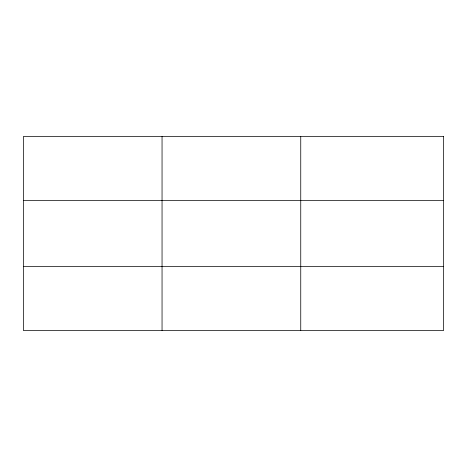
<?xml version="1.0" encoding="UTF-8"?>
<svg xmlns="http://www.w3.org/2000/svg" width="467" height="467" viewBox="0 0 467 467"><rect width="100%" height="100%" fill="white"/><g stroke="black" fill="none" stroke-linecap="round" stroke-linejoin="round"><path stroke-width="0.7" d="M162.049 330.461L162.049 136.539M300.748 330.461L300.748 136.539M23.35 200.536L443.65 200.536M23.35 266.464L443.65 266.464M443.65 136.539L443.65 330.461L23.35 330.461L23.35 136.539L443.65 136.539"/></g></svg>
